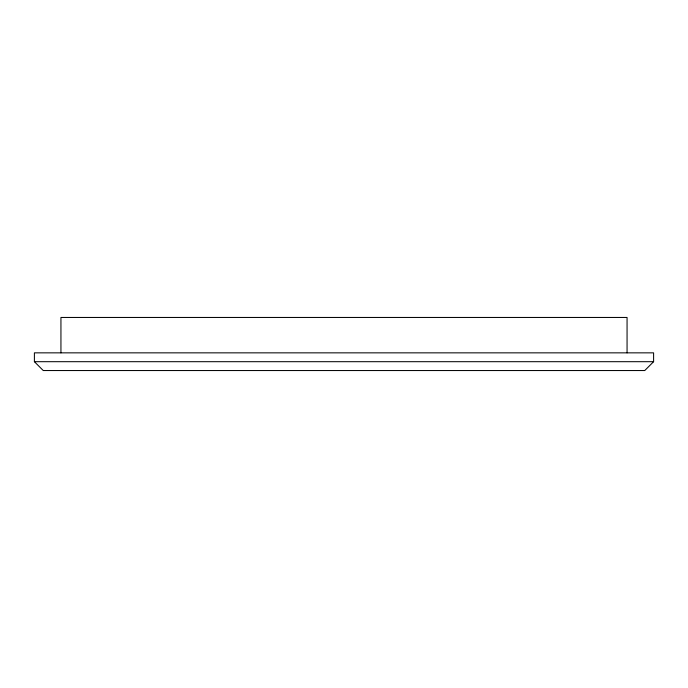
<?xml version="1.0" encoding="UTF-8"?>
<svg xmlns="http://www.w3.org/2000/svg" width="688" height="688" viewBox="0 0 688 688"><rect width="100%" height="100%" fill="white"/><g stroke="black" fill="none" stroke-linecap="round" stroke-linejoin="round"><path stroke-width="1.03" d="M653.6 361.69L644.751 370.54L43.249 370.54L34.4 361.69L34.4 352.849L653.6 352.849L653.6 361.69L34.4 361.69M627.06 352.849L627.06 317.46L60.94 317.46L60.94 352.849"/></g></svg>
